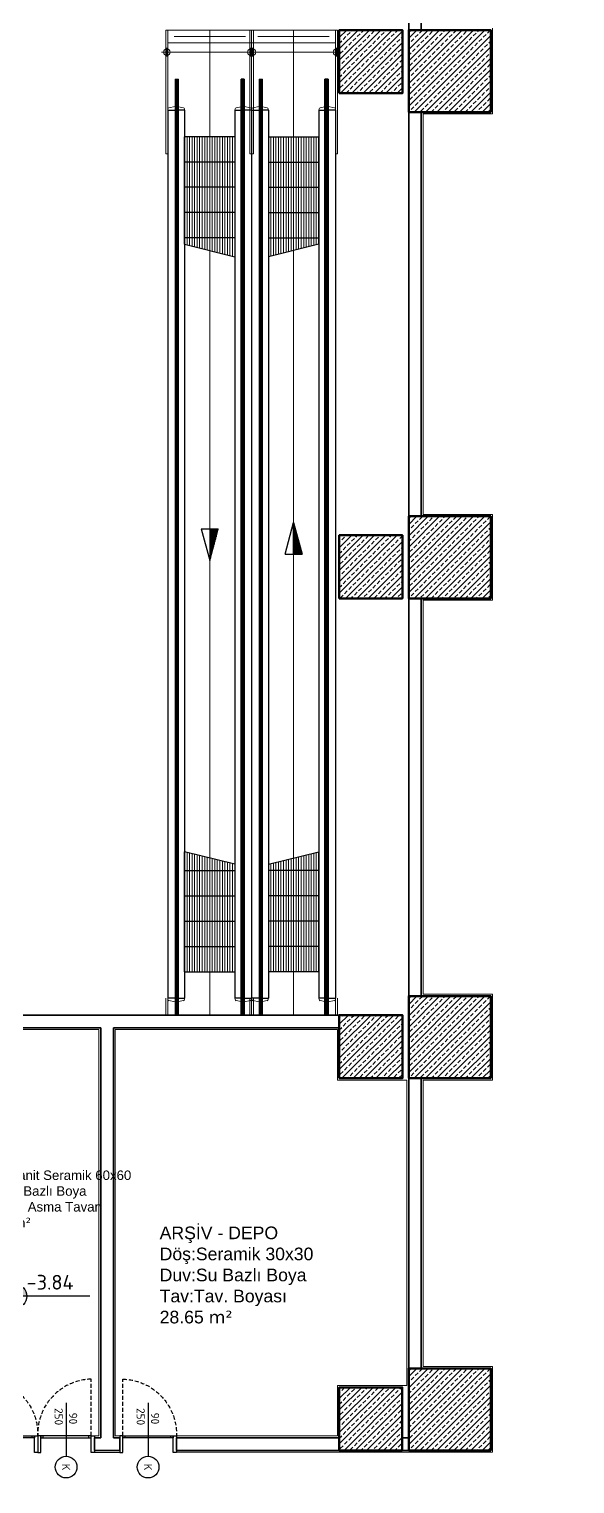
# Model space of a CAD drawing. Header units: millimetres. Extents: x 1443065 to 1517367, y 3763150 to 3779068.
# Drawn here: x 1463436 to 1464302, y 3765794 to 3768098 of the extents above; entities that cross this region are included whole.
import ezdxf
from ezdxf.enums import TextEntityAlignment as Align

# ---------------------------------------------------------------- set-up
doc = ezdxf.new("R2010")
doc.units = ezdxf.units.MM
doc.linetypes.add('HIDDEN', pattern=[9.525, 6.35, -3.175])
for name, color, linetype, lineweight in [('1', 7, 'Continuous', 30), ('2', 3, 'Continuous', 15), ('3', 5, 'Continuous', 15), ('5', 2, 'Continuous', 15), ('DUVAR', 2, 'Continuous', 35), ('MAHAL', 52, 'Continuous', 13), ('SIVA', 3, 'Continuous', 9), ('TASIYICI', 170, 'Continuous', 50)]:
    doc.layers.add(name, color=color, linetype=linetype, lineweight=lineweight)
for name, color, linetype in [('m-DOG_', 4, 'Continuous'), ('m-TAR_duvar', 8, 'Continuous'), ('m-TFR_vitrifiye', 1, 'Continuous'), ('m-YAZ_kot', 7, 'Continuous'), ('m-YAZ_poz', 7, 'Continuous')]:
    doc.layers.add(name, color=color, linetype=linetype)
doc.styles.add('mono', font='isocpeur.ttf')
doc.styles.get("Standard").update_dxf_attribs({"font": 'arial.ttf'})
pattern_1 = [(45, (41376.276, -87954.95), (-8.98025612, 8.98025612), []), (45, (41385.256, -87954.95), (-8.98025612, 8.98025612), [6.35, -3.175])]

# ---------------------------------------------------------------- blocks, each defined once
blk = doc.blocks.new('E1')
at = {"layer": '1', "color": 2}
for p, q in [((746, 0), (246, 134)), ((246, -134), (246, 134)), ((246, 130), (261, 130)), ((246, 120), (298, 120)), ((246, 110), (336, 110)), ((246, 100), (373, 100)), ((246, 90), (410, 90)), ((246, 80), (447, 80)), ((246, 70), (485, 70)), ((246, 60), (522, 60)), ((246, 50), (559, 50)), ((246, 40), (597, 40)), ((246, 30), (634, 30)), ((246, 20), (671, 20)), ((246, 10), (709, 10)), ((246, -134), (746, 0)), ((246, 0), (738, 0))]:
    blk.add_line(p, q, dxfattribs=at)
blk = doc.blocks.new('m-plankot')
h = blk.add_hatch(color=256)
h.paths.add_polyline_path([(0, 0.144), (0, 0), (0.144, 0, 0.414214)])
h.paths.add_polyline_path([(0, -0.144), (0, 0), (-0.144, 0, 0.414214)])
for p, q in [((0, 0.192), (0, -0.192)), ((0.914, 0), (-0.192, 0))]:
    blk.add_line(p, q)
blk.add_circle((0, 0), 0.144)
blk.add_attdef('INCEKOT', (0.187, 0.1), '', height=0.18)
blk.add_attdef('KABAKOT', text='', height=0.18).set_placement((0.187, -0.1), align=Align.TOP_LEFT)
blk = doc.blocks.new('90lık')
at = {"layer": 'm-DOG_', "linetype": 'HIDDEN'}
blk.add_line((-5, 13), (-5, 103), dxfattribs=at)
at = {"layer": 'm-DOG_'}
for p, q in [((-81.2, 10), (-81.2, 13)), ((-8.8, 10), (-8.8, 13))]:
    blk.add_line(p, q, dxfattribs=at)
for points in [[(-90, -13), (-85, -13), (-85, 13), (-90, 13)], [(-5, 13), (-85, 13), (-85, 10), (-5, 10)], [(0, -13), (-5, -13), (-5, 13), (0, 13)]]:
    blk.add_lwpolyline(points, close=True, dxfattribs=at)
at = {"layer": 'm-DOG_', "linetype": 'HIDDEN'}
blk.add_arc((-2.7, 15.7), 87.4, 91.5314, 181.7408, dxfattribs=at)
blk = doc.blocks.new('m-penpoz')
blk.add_line((0, -1.625), (0, 0))
blk.add_circle((0, 0.332), 0.332)
blk.add_attdef('POZNO', text='', height=0.18).set_placement((0, 0.332), align=Align.MIDDLE)
blk.add_attdef('WIDTH', text='', height=0.18, rotation=90).set_placement((0, -1.625), align=Align.BOTTOM_LEFT)
blk.add_attdef('HEIGHT', text='', height=0.18, rotation=90).set_placement((0.069, -1.625), align=Align.TOP_LEFT)

msp = doc.modelspace()

# ---------------------------------------------------------------- hatches: boundary and pattern name
at = {"layer": 'm-TAR_duvar'}
h = msp.add_hatch(dxfattribs=at)
h.set_pattern_fill('ANSI33', color=256, scale=2)
h.set_pattern_definition([(45, (41376.276, -87954.952), (-8.98025612, 8.98025612), []), (45, (41385.256, -87954.952), (-8.98025612, 8.98025612), [6.35, -3.175])])
h.paths.add_polyline_path([(1468550.3, 3768891.3), (1468533.1, 3769060.2), (1468496, 3769225), (1468434.7, 3769382.6), (1468352.7, 3769530.2), (1468251.2, 3769665), (1468131.7, 3769783.5), (1467995.5, 3769884.9), (1467847.4, 3769966), (1467615.4, 3770075.2), (1467161.9, 3770314.5), (1466940.5, 3770444.6), (1465472.8, 3771328.6), (1465005.3, 3771588), (1464791.1, 3771685.5), (1464519.4, 3771809), (1464165, 3771939.6), (1462653.6, 3772143), (1461191.1, 3772002.7), (1458848.1, 3771120.2), (1458902.1, 3764847.1), (1468605.7, 3764847.1)])
h.paths.add_polyline_path([(1458941.8, 3764887.1), (1458888.4, 3771092.6), (1461200.2, 3771963.4), (1462652.9, 3772102.8), (1464155.3, 3771900.6), (1464504.2, 3771772), (1464774.5, 3771649), (1464987.3, 3771552.3), (1465452.8, 3771294), (1466920.1, 3770410.2), (1467142.5, 3770279.6), (1467597.5, 3770039.4), (1467829.3, 3769930.3), (1467973.8, 3769851.2), (1468105.5, 3769753.1), (1468221, 3769638.7), (1468319.1, 3769508.3), (1468398.4, 3769365.5), (1468457.6, 3769213.3), (1468493.5, 3769053.8), (1468510.3, 3768889), (1468565.1, 3764887.1)], flags=16)
h.paths.add_polyline_path([(1465758.1, 3765847.1), (1465638.1, 3765847.1), (1465638.1, 3765967.1), (1465758.1, 3765967.1)], flags=0)
h.paths.add_polyline_path([(1466538.2, 3765847.1), (1466538.2, 3765967.1), (1466658.2, 3765967.1), (1466658.2, 3765847.1)], flags=0)
h.paths.add_polyline_path([(1465038.1, 3765847.1), (1464918.1, 3765847.1), (1464918.1, 3765967.1), (1465038.1, 3765967.1)], flags=0)
h.paths.add_polyline_path([(1465758.2, 3766436.6), (1465658.2, 3766436.6), (1465658.2, 3766536.6), (1465658.3, 3766671), (1465038.2, 3766671), (1465038.2, 3766536.6), (1465038.2, 3766436.6), (1464938.2, 3766436.6), (1464938.2, 3766536.6), (1464983.2, 3766536.6), (1464983.2, 3766716), (1465668.3, 3766716), (1465668.3, 3766726), (1465713.3, 3766726), (1465713.3, 3766716), (1465713.3, 3766536.6), (1465758.2, 3766536.6)], flags=0)
h.paths.add_polyline_path([(1467471.2, 3765317.1), (1467471.2, 3765377.1), (1467531.2, 3765377.1), (1467531.2, 3765317.1)], flags=0)
h.paths.add_polyline_path([(1466538.2, 3766436.6), (1466538.2, 3766556.6), (1466658.2, 3766556.6), (1466658.2, 3766436.6)], flags=0)
h.paths.add_polyline_path([(1467431.1, 3765847.1), (1467431.1, 3765947.1), (1467531.1, 3765947.1), (1467531.1, 3765847.1)], flags=0)
h.paths.add_polyline_path([(1465713.3, 3766816), (1465668.3, 3766816), (1465668.3, 3767203.2), (1464983.2, 3767203.2), (1464983.2, 3767446.6), (1465043.2, 3767446.6), (1465043.2, 3767406.6), (1465023.2, 3767406.6), (1465023.2, 3767243.3), (1465673.3, 3767243.3), (1465673.3, 3767406.6), (1465653.3, 3767406.6), (1465653.3, 3767446.6), (1465713.3, 3767446.6), (1465713.3, 3767203.2)], flags=0)
h.paths.add_polyline_path([(1464158.2, 3765847.1), (1464038.2, 3765847.1), (1464038.2, 3765967.1), (1464158.2, 3765967.1)], flags=0)
h.paths.add_polyline_path([(1464028.1, 3765847.1), (1463928.1, 3765847.1), (1463928.1, 3765947.1), (1464028.1, 3765947.1)], flags=0)
h.paths.add_polyline_path([(1467965.6, 3765317.1), (1467965.6, 3765377.1), (1468025.6, 3765377.1), (1468025.6, 3765317.1)], flags=0)
h.paths.add_polyline_path([(1467431.1, 3766436.6), (1467431.1, 3766536.6), (1467531.1, 3766536.6), (1467531.1, 3766436.6)], flags=0)
h.paths.add_polyline_path([(1467965.6, 3765847.1), (1467965.6, 3765907.1), (1468025.6, 3765907.1), (1468025.6, 3765847.1)], flags=0)
h.paths.add_polyline_path([(1464158.2, 3766436.6), (1464038.2, 3766436.6), (1464038.2, 3766556.6), (1464158.2, 3766556.6)], flags=0)
h.paths.add_polyline_path([(1466538.2, 3767196.6), (1466538.2, 3767316.6), (1466658.2, 3767316.6), (1466658.2, 3767196.6)], flags=0)
h.paths.add_polyline_path([(1464028.2, 3766436.6), (1463928.2, 3766436.6), (1463928.2, 3766536.6), (1464028.2, 3766536.6)], flags=0)
h.paths.add_polyline_path([(1463339.9, 3765847.1), (1463239.9, 3765847.1), (1463239.9, 3765947.1), (1463339.9, 3765947.1)], flags=0)
h.paths.add_polyline_path([(1467431.1, 3767196.6), (1467431.1, 3767296.6), (1467531.1, 3767296.6), (1467531.1, 3767196.6)], flags=0)
h.paths.add_polyline_path([(1464158.2, 3767196.6), (1464038.2, 3767196.6), (1464038.2, 3767316.6), (1464158.2, 3767316.6)], flags=0)
h.paths.add_polyline_path([(1464028.2, 3767196.6), (1463928.2, 3767196.6), (1463928.2, 3767296.6), (1464028.2, 3767296.6)], flags=0)
h.paths.add_polyline_path([(1465713.3, 3767847.6), (1465653.3, 3767847.6), (1465653.3, 3767887.6), (1465673.3, 3767887.6), (1465673.3, 3768050.8), (1465023.2, 3768050.8), (1465023.2, 3767887.6), (1465043.2, 3767887.6), (1465043.2, 3767847.6), (1464983.2, 3767847.6), (1464983.2, 3768091), (1465668.3, 3768091), (1465668.3, 3768477.2), (1465713.3, 3768477.2), (1465713.3, 3768091)], flags=0)
h.paths.add_polyline_path([(1463339.9, 3766436.6), (1463239.9, 3766436.6), (1463239.9, 3766536.6), (1463339.9, 3766536.6)], flags=0)
h.paths.add_polyline_path([(1466538.2, 3767976.6), (1466538.2, 3768096.6), (1466658.2, 3768096.6), (1466658.2, 3767976.6)], flags=0)
h.paths.add_polyline_path([(1467431.1, 3767996.6), (1467431.1, 3768096.6), (1467531.1, 3768096.6), (1467531.1, 3767996.6)], flags=0)
h.paths.add_polyline_path([(1462493.5, 3765847.1), (1462333.5, 3765847.1), (1462333.5, 3765947.1), (1462448.5, 3765947.1), (1462448.5, 3766436.6), (1462333.5, 3766436.6), (1462333.5, 3766536.6), (1462493.5, 3766536.6), (1462493.5, 3766436.6), (1462493.5, 3765947.1)], flags=0)
h.paths.add_polyline_path([(1464158.2, 3767976.6), (1464038.2, 3767976.6), (1464038.2, 3768096.6), (1464158.2, 3768096.6)], flags=0)
h.paths.add_polyline_path([(1464028.2, 3767996.6), (1463928.2, 3767996.6), (1463928.2, 3768096.6), (1464028.2, 3768096.6)], flags=0)
h.paths.add_polyline_path([(1465713.3, 3768567.2), (1465668.3, 3768567.2), (1465668.3, 3768577.2), (1464983.2, 3768577.2), (1464983.2, 3768756.6), (1464928.2, 3768756.6), (1464928.2, 3768856.6), (1465038.2, 3768856.6), (1465038.2, 3768756.6), (1465038.2, 3768622.2), (1465658.3, 3768622.2), (1465658.3, 3768756.6), (1465658.2, 3768756.6), (1465658.2, 3768856.6), (1465758.2, 3768856.6), (1465758.2, 3768756.6), (1465713.3, 3768756.6), (1465713.3, 3768577.2)], flags=0)
h.paths.add_polyline_path([(1465758.2, 3768756.6), (1465658.2, 3768756.6), (1465658.2, 3768856.6), (1465758.2, 3768856.6)], flags=0)
h.paths.add_polyline_path([(1466538.2, 3768736.6), (1466538.2, 3768856.6), (1466658.2, 3768856.6), (1466658.2, 3768736.6)], flags=0)
h.paths.add_polyline_path([(1462493.6, 3767196.6), (1462333.6, 3767196.6), (1462333.6, 3767296.6), (1462493.6, 3767296.6)], flags=0)
h.paths.add_polyline_path([(1467431.1, 3768756.6), (1467431.1, 3768856.6), (1467531.1, 3768856.6), (1467531.1, 3768756.6)], flags=0)
h.paths.add_polyline_path([(1464158.2, 3768736.6), (1464038.2, 3768736.6), (1464038.2, 3768856.6), (1464158.2, 3768856.6)], flags=0)
h.paths.add_polyline_path([(1461693.5, 3765847.1), (1461593.5, 3765847.1), (1461593.5, 3765947.1), (1461693.5, 3765947.1)], flags=0)
h.paths.add_polyline_path([(1464028.2, 3768756.6), (1463928.2, 3768756.6), (1463928.2, 3768856.6), (1464028.2, 3768856.6)], flags=0)
h.paths.add_polyline_path([(1467500.3, 3768902.5), (1467448.9, 3768933.4), (1467479.8, 3768984.9), (1467531.2, 3768954)], flags=0)
h.paths.add_polyline_path([(1465758.2, 3769327.1), (1465638.2, 3769327.1), (1465638.2, 3769447.1), (1465758.2, 3769447.1)], flags=0)
h.paths.add_polyline_path([(1461693.5, 3766436.6), (1461593.5, 3766436.6), (1461593.5, 3766536.6), (1461693.5, 3766536.6)], flags=0)
h.paths.add_polyline_path([(1465038.2, 3769327.1), (1464918.2, 3769327.1), (1464918.2, 3769447.1), (1465038.2, 3769447.1)], flags=0)
h.paths.add_polyline_path([(1462493.5, 3767996.6), (1462333.5, 3767996.6), (1462333.5, 3768096.6), (1462493.5, 3768096.6)], flags=0)
h.paths.add_polyline_path([(1463339.9, 3768756.6), (1463239.9, 3768756.6), (1463239.9, 3768856.6), (1463339.9, 3768856.6)], flags=0)
h.paths.add_polyline_path([(1464158.2, 3769327.1), (1464038.2, 3769327.1), (1464038.2, 3769447.1), (1464158.2, 3769447.1)], flags=0)
h.paths.add_polyline_path([(1461693.5, 3767196.6), (1461593.5, 3767196.6), (1461593.5, 3767296.6), (1461693.5, 3767296.6)], flags=0)
h.paths.add_polyline_path([(1464028.2, 3769347.1), (1463928.2, 3769347.1), (1463928.2, 3769447.1), (1464028.2, 3769447.1)], flags=0)
h.paths.add_polyline_path([(1462493.5, 3768676.6), (1462393.5, 3768676.6), (1462393.5, 3768856.6), (1462493.5, 3768856.6)], flags=0)
h.paths.add_polyline_path([(1463339.9, 3769347.1), (1463239.9, 3769347.1), (1463239.9, 3769447.1), (1463339.9, 3769447.1)], flags=0)
h.paths.add_polyline_path([(1460793.5, 3765847.1), (1460693.5, 3765847.1), (1460693.5, 3765947.1), (1460793.5, 3765947.1)], flags=0)
h.paths.add_polyline_path([(1461693.5, 3767996.6), (1461593.5, 3767996.6), (1461593.5, 3768096.6), (1461693.5, 3768096.6)], flags=0)
h.paths.add_polyline_path([(1460793.5, 3766436.6), (1460693.5, 3766436.6), (1460693.5, 3766536.6), (1460793.5, 3766536.6)], flags=0)
h.paths.add_polyline_path([(1465038.2, 3770304.3), (1464938.2, 3770304.3), (1464938.2, 3770444.3), (1464968.2, 3770486.3), (1465078.2, 3770421.3)], flags=0)
h.paths.add_polyline_path([(1460793.5, 3767196.6), (1460693.5, 3767196.6), (1460693.5, 3767296.6), (1460793.5, 3767296.6)], flags=0)
h.paths.add_polyline_path([(1462493.5, 3769347.1), (1462393.5, 3769347.1), (1462393.5, 3769447.1), (1462493.5, 3769447.1)], flags=0)
h.paths.add_polyline_path([(1461693.5, 3768756.6), (1461593.5, 3768756.6), (1461593.5, 3768856.6), (1461693.5, 3768856.6)], flags=0)
h.paths.add_polyline_path([(1464138.2, 3770315.6), (1464038.2, 3770315.6), (1464038.2, 3770415.6), (1464138.2, 3770415.6)], flags=0)
h.paths.add_polyline_path([(1464028.2, 3770315.6), (1463928.2, 3770315.6), (1463928.2, 3770415.6), (1464028.2, 3770415.6)], flags=0)
h.paths.add_polyline_path([(1460053.5, 3765847.1), (1459893.5, 3765847.1), (1459893.5, 3765947.1), (1459893.5, 3766436.6), (1459893.5, 3766536.6), (1459893.6, 3767196.6), (1459893.6, 3767296.6), (1459893.5, 3767996.6), (1459893.5, 3768096.6), (1460053.5, 3768096.6), (1460053.5, 3767996.6), (1459923.5, 3767996.6), (1459923.6, 3767296.6), (1460053.6, 3767296.6), (1460053.6, 3767196.6), (1459923.6, 3767196.6), (1459923.6, 3766536.6), (1460053.5, 3766536.6), (1460053.5, 3766436.6), (1459938.5, 3766436.6), (1459938.5, 3765947.1), (1460053.5, 3765947.1)], flags=0)
h.paths.add_polyline_path([(1460793.5, 3767996.6), (1460693.5, 3767996.6), (1460693.5, 3768096.6), (1460793.5, 3768096.6)], flags=0)
h.paths.add_polyline_path([(1463339.9, 3770315.6), (1463239.9, 3770315.6), (1463239.9, 3770415.6), (1463339.9, 3770415.6)], flags=0)
h.paths.add_polyline_path([(1461693.5, 3769347.1), (1461593.5, 3769347.1), (1461593.5, 3769447.1), (1461693.5, 3769447.1)], flags=0)
h.paths.add_polyline_path([(1464138.2, 3770936.7), (1464038.2, 3770936.7), (1464038.2, 3771036.7), (1464138.2, 3771036.7)], flags=0)
h.paths.add_polyline_path([(1464028.2, 3770936.7), (1463928.2, 3770936.7), (1463928.2, 3771036.7), (1464028.2, 3771036.7)], flags=0)
h.paths.add_polyline_path([(1460793.5, 3768756.6), (1460693.5, 3768756.6), (1460693.5, 3768811.6), (1459993.5, 3768811.6), (1459993.5, 3768676.6), (1459893.5, 3768676.6), (1459893.5, 3768856.6), (1459993.5, 3768856.6), (1460693.5, 3768856.6), (1460793.5, 3768856.6)], flags=0)
h.paths.add_polyline_path([(1462493.5, 3770315.6), (1462393.5, 3770315.6), (1462393.5, 3770415.6), (1462493.5, 3770415.6)], flags=0)
h.paths.add_polyline_path([(1463339.9, 3770936.7), (1463239.9, 3770936.7), (1463239.9, 3771036.7), (1463339.9, 3771036.7)], flags=0)
h.paths.add_polyline_path([(1460793.5, 3769347.1), (1460693.5, 3769347.1), (1460693.5, 3769447.1), (1460793.5, 3769447.1)], flags=0)
h.paths.add_polyline_path([(1461693.5, 3770315.6), (1461593.5, 3770315.6), (1461593.5, 3770415.6), (1461693.5, 3770415.6)], flags=0)
h.paths.add_polyline_path([(1462493.5, 3770936.7), (1462393.5, 3770936.7), (1462393.5, 3771036.7), (1462493.5, 3771036.7)], flags=0)
h.paths.add_polyline_path([(1461693.5, 3770936.7), (1461593.5, 3770936.7), (1461593.5, 3770994.8), (1460806.6, 3770749.4), (1460358.5, 3770578.5), (1460343.5, 3770615.6), (1460793.5, 3770787.2), (1461593.5, 3771036.7), (1461593.5, 3771036.7), (1461693.5, 3771036.7)], flags=0)
h.paths.add_polyline_path([(1459993.5, 3769347.1), (1459893.5, 3769347.1), (1459893.5, 3769447.1), (1459993.5, 3769447.1)], flags=0)
h.paths.add_polyline_path([(1460793.5, 3770315.6), (1460693.5, 3770315.6), (1460693.5, 3770415.6), (1460793.5, 3770415.6)], flags=0)
h.paths.add_polyline_path([(1462415.8, 3771597.8), (1461615.9, 3771521.2), (1461308.5, 3771491.7), (1461247.2, 3771468.2), (1460800.7, 3771300), (1460725.7, 3771271.8), (1460425.4, 3771158.6), (1460350.6, 3771130.5), (1460336.5, 3771167.9), (1460411.4, 3771196.1), (1460711.7, 3771309.2), (1460786.5, 3771337.4), (1461232.8, 3771505.5), (1461299.2, 3771531), (1461612.1, 3771561), (1462412.1, 3771637.6), (1462491.6, 3771645.3), (1462495.4, 3771605.5)], flags=0)
h.paths.add_polyline_path([(1459993.5, 3770315.6), (1459893.5, 3770315.6), (1459893.5, 3770415.6), (1459993.5, 3770415.6)], flags=0)
h.paths.add_polyline_path([(1459414.3, 3770330.6), (1459374.3, 3770330.6), (1459374.3, 3770415.6), (1459414.3, 3770415.6)], flags=0)
h.paths.add_polyline_path([(1459975.5, 3770989.2), (1459900.6, 3770961), (1459886.5, 3770998.4), (1459961.4, 3771026.6)], flags=0)
h.paths.add_polyline_path([(1459413.8, 3770633.3), (1459373.8, 3770633.3), (1459373.8, 3770676.3), (1459378, 3770719), (1459393.1, 3770759.3), (1459416.1, 3770795.7), (1459446, 3770826.7), (1459481.5, 3770851), (1459521.2, 3770867.7), (1459563.8, 3770875.8), (1459576.8, 3770837.3), (1459541.3, 3770830.1), (1459508, 3770815.9), (1459478.1, 3770795.4), (1459452.8, 3770769.4), (1459433, 3770739), (1459419.6, 3770705.3), (1459414.8, 3770670.8)], flags=0)
h = msp.add_hatch(dxfattribs=at)
h.set_pattern_fill('ANSI33', color=256, scale=2)
h.set_pattern_definition(pattern_1)
h.paths.add_polyline_path([(1464028.2, 3768096.6), (1463928.2, 3768096.6), (1463928.2, 3767996.6), (1464028.2, 3767996.6)])
h = msp.add_hatch(dxfattribs=at)
h.set_pattern_fill('ANSI33', color=256, scale=2)
h.set_pattern_definition([(45, (41376.276, -89305.348), (-8.98025612, 8.98025612), []), (45, (41385.256, -89305.348), (-8.98025612, 8.98025612), [6.35, -3.175])])
h.paths.add_polyline_path([(1464038.2, 3767966.8), (1464168.2, 3767966.8), (1464168.2, 3768096.7), (1464038.2, 3768096.7)])
h = msp.add_hatch(dxfattribs=at)
h.set_pattern_fill('ANSI33', color=256, scale=2)
h.set_pattern_definition([(45, (41376.276, -90075.457), (-8.98025612, 8.98025612), []), (45, (41385.256, -90075.457), (-8.98025612, 8.98025612), [6.35, -3.175])])
h.paths.add_polyline_path([(1464038.2, 3767196.6), (1464168.2, 3767196.6), (1464168.2, 3767326.6), (1464038.2, 3767326.6)])
h = msp.add_hatch(dxfattribs=at)
h.set_pattern_fill('ANSI33', color=256, scale=2)
h.set_pattern_definition(pattern_1)
h.paths.add_polyline_path([(1464028.2, 3767296.6), (1463928.2, 3767296.6), (1463928.2, 3767196.6), (1464028.2, 3767196.6)])
h = msp.add_hatch(dxfattribs=at)
h.set_pattern_fill('ANSI33', color=256, scale=2)
h.set_pattern_definition([(45, (41376.276, -90835.348), (-8.98025612, 8.98025612), []), (45, (41385.256, -90835.348), (-8.98025612, 8.98025612), [6.35, -3.175])])
h.paths.add_polyline_path([(1464038.2, 3766436.8), (1464168.2, 3766436.8), (1464168.2, 3766566.7), (1464038.2, 3766566.7)])
h = msp.add_hatch(dxfattribs=at)
h.set_pattern_fill('ANSI33', color=256, scale=2)
h.set_pattern_definition(pattern_1)
h.paths.add_polyline_path([(1464028.2, 3766536.6), (1463928.2, 3766536.6), (1463928.2, 3766436.6), (1464028.2, 3766436.6)])
h = msp.add_hatch(dxfattribs=at)
h.set_pattern_fill('ANSI33', color=256, scale=2)
h.set_pattern_definition([(45, (41376.276, -91424.842), (-8.98025612, 8.98025612), []), (45, (41385.256, -91424.842), (-8.98025612, 8.98025612), [6.35, -3.175])])
h.paths.add_polyline_path([(1464038.2, 3765847.3), (1464168.2, 3765847.3), (1464168.2, 3765977.2), (1464038.2, 3765977.2)])
h = msp.add_hatch(dxfattribs=at)
h.set_pattern_fill('ANSI33', color=256, scale=2)
h.set_pattern_definition(pattern_1)
h.paths.add_polyline_path([(1464028.1, 3765947.1), (1463928.1, 3765947.1), (1463928.1, 3765847.1), (1464028.1, 3765847.1)])

# ---------------------------------------------------------------- linework, layer by layer
at = {"layer": '1'}
for p, q in [((1463668.1, 3768018.6), (1463668.1, 3766536.6)), ((1463668.1, 3768018.6), (1463673.2, 3768018.6)), ((1463673.2, 3766536.6), (1463673.2, 3768018.6)), ((1463772.3, 3766536.6), (1463772.3, 3768018.6)), ((1463777.4, 3768018.6), (1463772.3, 3768018.6)), ((1463777.4, 3768018.6), (1463777.4, 3766536.6)), ((1463801.1, 3768018.6), (1463801.1, 3766536.6)), ((1463801.1, 3768018.6), (1463806.2, 3768018.6)), ((1463806.2, 3766536.6), (1463806.2, 3768018.6)), ((1463905.3, 3766536.6), (1463905.3, 3768018.6)), ((1463910.4, 3768018.6), (1463905.3, 3768018.6)), ((1463910.4, 3768018.6), (1463910.4, 3766536.6)), ((1463656.2, 3767969.6), (1463656.2, 3766563.4)), ((1463656.2, 3767969.6), (1463668.1, 3767969.6)), ((1463682.7, 3767969.6), (1463673.2, 3767969.6)), ((1463682.7, 3767969.6), (1463682.7, 3766563.4)), ((1463762.7, 3767969.6), (1463762.7, 3766563.4)), ((1463762.7, 3767969.6), (1463772.3, 3767969.6)), ((1463789.2, 3767969.6), (1463777.4, 3767969.6)), ((1463789.2, 3767969.6), (1463789.2, 3766563.4)), ((1463789.2, 3767969.6), (1463789.2, 3766563.4)), ((1463789.2, 3767969.6), (1463801.1, 3767969.6)), ((1463815.7, 3767969.6), (1463806.2, 3767969.6)), ((1463815.7, 3767969.6), (1463815.7, 3766563.4)), ((1463895.7, 3767969.6), (1463895.7, 3766563.4)), ((1463895.7, 3767969.6), (1463905.3, 3767969.6)), ((1463922.2, 3767969.6), (1463910.4, 3767969.6)), ((1463922.2, 3767969.6), (1463922.2, 3766563.4)), ((1463682.7, 3767757.6), (1463682.7, 3767927.6)), ((1463762.7, 3767927.6), (1463682.7, 3767927.6)), ((1463762.7, 3767927.6), (1463762.7, 3767737.6)), ((1463815.7, 3767927.6), (1463815.7, 3767737.6)), ((1463815.7, 3767927.6), (1463895.7, 3767927.6)), ((1463895.7, 3767757.6), (1463895.7, 3767927.6)), ((1463762.7, 3767887.6), (1463682.7, 3767887.6)), ((1463815.7, 3767887.6), (1463895.7, 3767887.6)), ((1463762.7, 3767847.6), (1463682.7, 3767847.6)), ((1463815.7, 3767847.6), (1463895.7, 3767847.6)), ((1463762.7, 3767807.6), (1463682.7, 3767807.6)), ((1463815.7, 3767807.6), (1463895.7, 3767807.6)), ((1463762.7, 3767767.6), (1463682.7, 3767767.6)), ((1463815.7, 3767767.6), (1463895.7, 3767767.6)), ((1463682.7, 3767757.6), (1463762.7, 3767737.6)), ((1463895.7, 3767757.6), (1463815.7, 3767737.6)), ((1463682.7, 3766605.4), (1463682.7, 3766795.4)), ((1463762.7, 3766775.4), (1463682.7, 3766795.4)), ((1463762.7, 3766775.4), (1463762.7, 3766605.4)), ((1463815.7, 3766775.4), (1463895.7, 3766795.4)), ((1463815.7, 3766775.4), (1463815.7, 3766605.4)), ((1463895.7, 3766605.4), (1463895.7, 3766795.4)), ((1463682.7, 3766765.4), (1463762.7, 3766765.4)), ((1463895.7, 3766765.4), (1463815.7, 3766765.4)), ((1463682.7, 3766725.4), (1463762.7, 3766725.4)), ((1463895.7, 3766725.4), (1463815.7, 3766725.4)), ((1463682.7, 3766685.4), (1463762.7, 3766685.4)), ((1463895.7, 3766685.4), (1463815.7, 3766685.4)), ((1463682.7, 3766645.4), (1463762.7, 3766645.4)), ((1463895.7, 3766645.4), (1463815.7, 3766645.4)), ((1463682.7, 3766605.4), (1463762.7, 3766605.4)), ((1463895.7, 3766605.4), (1463815.7, 3766605.4)), ((1463668.1, 3766563.4), (1463656.2, 3766563.4)), ((1463673.2, 3766563.4), (1463682.7, 3766563.4)), ((1463772.3, 3766563.4), (1463762.7, 3766563.4)), ((1463777.4, 3766563.4), (1463789.2, 3766563.4)), ((1463801.1, 3766563.4), (1463789.2, 3766563.4)), ((1463806.2, 3766563.4), (1463815.7, 3766563.4)), ((1463905.3, 3766563.4), (1463895.7, 3766563.4)), ((1463910.4, 3766563.4), (1463922.2, 3766563.4))]:
    msp.add_line(p, q, dxfattribs=at)
at = {"layer": '2'}
for p, q in [((1463656.2, 3766536.6), (1463656.2, 3768096.6)), ((1463789.2, 3768096.6), (1463656.2, 3768096.6)), ((1463789.2, 3768096.6), (1463789.2, 3766536.6)), ((1463789.2, 3768096.6), (1463789.2, 3766536.6)), ((1463789.2, 3768096.6), (1463922.2, 3768096.6)), ((1463922.2, 3766536.6), (1463922.2, 3768096.6)), ((1463654.7, 3768068.6), (1463654.7, 3768054.6)), ((1463789.2, 3768076.6), (1463656.2, 3768076.6)), ((1463787.7, 3768068.6), (1463787.7, 3768054.6)), ((1463789.2, 3768076.6), (1463922.2, 3768076.6)), ((1463790.7, 3768068.6), (1463790.7, 3768054.6)), ((1463923.7, 3768068.6), (1463923.7, 3768054.6)), ((1463799.2, 3768061.6), (1463646.2, 3768061.6)), ((1463661.7, 3768061.6), (1463647.7, 3768061.6)), ((1463779.2, 3768061.6), (1463932.2, 3768061.6)), ((1463780.7, 3768061.6), (1463794.7, 3768061.6)), ((1463797.7, 3768061.6), (1463783.7, 3768061.6)), ((1463916.7, 3768061.6), (1463930.7, 3768061.6)), ((1463686.7, 3767927.6), (1463686.7, 3767756.6)), ((1463690.7, 3767927.6), (1463690.7, 3767755.6)), ((1463694.7, 3767927.6), (1463694.7, 3767754.6)), ((1463698.7, 3767927.6), (1463698.7, 3767753.6)), ((1463702.7, 3767927.6), (1463702.7, 3767752.6)), ((1463706.7, 3767927.6), (1463706.7, 3767751.6)), ((1463710.7, 3767927.6), (1463710.7, 3767750.6)), ((1463714.7, 3767927.6), (1463714.7, 3767749.6)), ((1463718.7, 3767927.6), (1463718.7, 3767748.6)), ((1463722.7, 3767927.6), (1463722.7, 3767747.6)), ((1463726.7, 3767927.6), (1463726.7, 3767746.6)), ((1463730.7, 3767927.6), (1463730.7, 3767745.6)), ((1463734.7, 3767927.6), (1463734.7, 3767744.6)), ((1463738.7, 3767927.6), (1463738.7, 3767743.6)), ((1463742.7, 3767927.6), (1463742.7, 3767742.6)), ((1463746.7, 3767927.6), (1463746.7, 3767741.6)), ((1463750.7, 3767927.6), (1463750.7, 3767740.6)), ((1463754.7, 3767927.6), (1463754.7, 3767739.6)), ((1463758.7, 3767927.6), (1463758.7, 3767738.6)), ((1463819.7, 3767927.6), (1463819.7, 3767738.6)), ((1463823.7, 3767927.6), (1463823.7, 3767739.6)), ((1463827.7, 3767927.6), (1463827.7, 3767740.6)), ((1463831.7, 3767927.6), (1463831.7, 3767741.6)), ((1463835.7, 3767927.6), (1463835.7, 3767742.6)), ((1463839.7, 3767927.6), (1463839.7, 3767743.6)), ((1463843.7, 3767927.6), (1463843.7, 3767744.6)), ((1463847.7, 3767927.6), (1463847.7, 3767745.6)), ((1463851.7, 3767927.6), (1463851.7, 3767746.6)), ((1463855.7, 3767927.6), (1463855.7, 3767747.6)), ((1463859.7, 3767927.6), (1463859.7, 3767748.6)), ((1463863.7, 3767927.6), (1463863.7, 3767749.6)), ((1463867.7, 3767927.6), (1463867.7, 3767750.6)), ((1463871.7, 3767927.6), (1463871.7, 3767751.6)), ((1463875.7, 3767927.6), (1463875.7, 3767752.6)), ((1463879.7, 3767927.6), (1463879.7, 3767753.6)), ((1463883.7, 3767927.6), (1463883.7, 3767754.6)), ((1463887.7, 3767927.6), (1463887.7, 3767755.6)), ((1463891.7, 3767927.6), (1463891.7, 3767756.6)), ((1463686.7, 3766605.4), (1463686.7, 3766794.4)), ((1463690.7, 3766605.4), (1463690.7, 3766793.4)), ((1463694.7, 3766605.4), (1463694.7, 3766792.4)), ((1463698.7, 3766605.4), (1463698.7, 3766791.4)), ((1463702.7, 3766605.4), (1463702.7, 3766790.4)), ((1463706.7, 3766605.4), (1463706.7, 3766789.4)), ((1463710.7, 3766605.4), (1463710.7, 3766788.4)), ((1463714.7, 3766605.4), (1463714.7, 3766787.4)), ((1463718.7, 3766605.4), (1463718.7, 3766786.4)), ((1463722.7, 3766605.4), (1463722.7, 3766785.4)), ((1463726.7, 3766605.4), (1463726.7, 3766784.4)), ((1463730.7, 3766605.4), (1463730.7, 3766783.4)), ((1463734.7, 3766605.4), (1463734.7, 3766782.4)), ((1463738.7, 3766605.4), (1463738.7, 3766781.4)), ((1463742.7, 3766605.4), (1463742.7, 3766780.4)), ((1463746.7, 3766605.4), (1463746.7, 3766779.4)), ((1463750.7, 3766605.4), (1463750.7, 3766778.4)), ((1463754.7, 3766605.4), (1463754.7, 3766777.4)), ((1463758.7, 3766605.4), (1463758.7, 3766776.4)), ((1463819.7, 3766605.4), (1463819.7, 3766776.4)), ((1463823.7, 3766605.4), (1463823.7, 3766777.4)), ((1463827.7, 3766605.4), (1463827.7, 3766778.4)), ((1463831.7, 3766605.4), (1463831.7, 3766779.4)), ((1463835.7, 3766605.4), (1463835.7, 3766780.4)), ((1463839.7, 3766605.4), (1463839.7, 3766781.4)), ((1463843.7, 3766605.4), (1463843.7, 3766782.4)), ((1463847.7, 3766605.4), (1463847.7, 3766783.4)), ((1463851.7, 3766605.4), (1463851.7, 3766784.4)), ((1463855.7, 3766605.4), (1463855.7, 3766785.4)), ((1463859.7, 3766605.4), (1463859.7, 3766786.4)), ((1463863.7, 3766605.4), (1463863.7, 3766787.4)), ((1463867.7, 3766605.4), (1463867.7, 3766788.4)), ((1463871.7, 3766605.4), (1463871.7, 3766789.4)), ((1463875.7, 3766605.4), (1463875.7, 3766790.4)), ((1463879.7, 3766605.4), (1463879.7, 3766791.4)), ((1463883.7, 3766605.4), (1463883.7, 3766792.4)), ((1463887.7, 3766605.4), (1463887.7, 3766793.4)), ((1463891.7, 3766605.4), (1463891.7, 3766794.4))]:
    msp.add_line(p, q, dxfattribs=at)
for centre in [(1463654.7, 3768061.6), (1463787.7, 3768061.6), (1463790.7, 3768061.6), (1463923.7, 3768061.6)]:
    msp.add_circle(centre, 5, dxfattribs=at)
at = {"layer": '3'}
for p, q in [((1463668.6, 3768018.6), (1463668.6, 3766536.6)), ((1463669.1, 3768018.6), (1463669.1, 3766536.6)), ((1463669.6, 3768018.6), (1463669.6, 3766536.6)), ((1463670.1, 3768018.6), (1463670.1, 3766536.6)), ((1463670.6, 3768018.6), (1463670.6, 3766536.6)), ((1463671.1, 3768018.6), (1463671.1, 3766536.6)), ((1463671.6, 3768018.6), (1463671.6, 3766536.6)), ((1463672.2, 3768018.6), (1463672.2, 3766536.6)), ((1463672.7, 3768018.6), (1463672.7, 3766536.6)), ((1463772.8, 3768018.6), (1463772.8, 3766536.6)), ((1463773.3, 3768018.6), (1463773.3, 3766536.6)), ((1463773.8, 3768018.6), (1463773.8, 3766536.6)), ((1463774.3, 3768018.6), (1463774.3, 3766536.6)), ((1463774.8, 3768018.6), (1463774.8, 3766536.6)), ((1463775.3, 3768018.6), (1463775.3, 3766536.6)), ((1463775.8, 3768018.6), (1463775.8, 3766536.6)), ((1463776.4, 3768018.6), (1463776.4, 3766536.6)), ((1463776.9, 3768018.6), (1463776.9, 3766536.6)), ((1463801.6, 3768018.6), (1463801.6, 3766536.6)), ((1463802.1, 3768018.6), (1463802.1, 3766536.6)), ((1463802.6, 3768018.6), (1463802.6, 3766536.6)), ((1463803.1, 3768018.6), (1463803.1, 3766536.6)), ((1463803.6, 3768018.6), (1463803.6, 3766536.6)), ((1463804.1, 3768018.6), (1463804.1, 3766536.6)), ((1463804.6, 3768018.6), (1463804.6, 3766536.6)), ((1463805.2, 3768018.6), (1463805.2, 3766536.6)), ((1463805.7, 3768018.6), (1463805.7, 3766536.6)), ((1463905.8, 3768018.6), (1463905.8, 3766536.6)), ((1463906.3, 3768018.6), (1463906.3, 3766536.6)), ((1463906.8, 3768018.6), (1463906.8, 3766536.6)), ((1463907.3, 3768018.6), (1463907.3, 3766536.6)), ((1463907.8, 3768018.6), (1463907.8, 3766536.6)), ((1463908.3, 3768018.6), (1463908.3, 3766536.6)), ((1463908.8, 3768018.6), (1463908.8, 3766536.6)), ((1463909.4, 3768018.6), (1463909.4, 3766536.6)), ((1463909.9, 3768018.6), (1463909.9, 3766536.6))]:
    msp.add_line(p, q, dxfattribs=at)
at = {"layer": '5'}
for p, q in [((1463653.2, 3768096.6), (1463653.2, 3767900.4)), ((1463653.2, 3768096.6), (1463656.2, 3768096.6)), ((1463779.2, 3768086.6), (1463666.2, 3768086.6)), ((1463722.7, 3768096.6), (1463722.7, 3766536.6)), ((1463722.7, 3768096.6), (1463722.7, 3766536.6)), ((1463786.2, 3768096.6), (1463786.2, 3767900.4)), ((1463786.2, 3768096.6), (1463789.2, 3768096.6)), ((1463792.2, 3768096.6), (1463789.2, 3768096.6)), ((1463792.2, 3768096.6), (1463792.2, 3767900.4)), ((1463799.2, 3768086.6), (1463912.2, 3768086.6)), ((1463855.7, 3768096.6), (1463855.7, 3766536.6)), ((1463855.7, 3768096.6), (1463855.7, 3766536.6)), ((1463925.2, 3768096.6), (1463922.2, 3768096.6)), ((1463925.2, 3768096.6), (1463925.2, 3767900.4)), ((1463656.5, 3767971.8), (1463656.2, 3767969.6)), ((1463658.1, 3767973.5), (1463668.1, 3767975.6)), ((1463680.9, 3767973.5), (1463673.2, 3767975.1)), ((1463682.5, 3767971.8), (1463682.7, 3767969.6)), ((1463763, 3767971.8), (1463762.7, 3767969.6)), ((1463764.6, 3767973.5), (1463772.3, 3767975.1)), ((1463787.4, 3767973.5), (1463777.4, 3767975.6)), ((1463789, 3767971.8), (1463789.2, 3767969.6)), ((1463789.5, 3767971.8), (1463789.2, 3767969.6)), ((1463791.1, 3767973.5), (1463801.1, 3767975.6)), ((1463813.9, 3767973.5), (1463806.2, 3767975.1)), ((1463815.5, 3767971.8), (1463815.7, 3767969.6)), ((1463896, 3767971.8), (1463895.7, 3767969.6)), ((1463897.6, 3767973.5), (1463905.3, 3767975.1)), ((1463920.4, 3767973.5), (1463910.4, 3767975.6)), ((1463922, 3767971.8), (1463922.2, 3767969.6)), ((1463656.2, 3767900.4), (1463653.2, 3767900.4)), ((1463789.2, 3767900.4), (1463786.2, 3767900.4)), ((1463789.2, 3767900.4), (1463792.2, 3767900.4)), ((1463922.2, 3767900.4), (1463925.2, 3767900.4)), ((1463653.2, 3766563.4), (1463653.2, 3766536.6)), ((1463656.5, 3766561.2), (1463656.2, 3766563.4)), ((1463658.1, 3766559.5), (1463668.1, 3766557.4)), ((1463680.9, 3766559.5), (1463673.2, 3766557.9)), ((1463682.5, 3766561.2), (1463682.7, 3766563.4)), ((1463763, 3766561.2), (1463762.7, 3766563.4)), ((1463764.6, 3766559.5), (1463772.3, 3766557.9)), ((1463787.4, 3766559.5), (1463777.4, 3766557.4)), ((1463786.2, 3766563.4), (1463786.2, 3766536.6)), ((1463789, 3766561.2), (1463789.2, 3766563.4)), ((1463789.5, 3766561.2), (1463789.2, 3766563.4)), ((1463791.1, 3766559.5), (1463801.1, 3766557.4)), ((1463792.2, 3766563.4), (1463792.2, 3766536.6)), ((1463813.9, 3766559.5), (1463806.2, 3766557.9)), ((1463815.5, 3766561.2), (1463815.7, 3766563.4)), ((1463896, 3766561.2), (1463895.7, 3766563.4)), ((1463897.6, 3766559.5), (1463905.3, 3766557.9)), ((1463920.4, 3766559.5), (1463910.4, 3766557.4)), ((1463922, 3766561.2), (1463922.2, 3766563.4)), ((1463925.2, 3766563.4), (1463925.2, 3766536.6))]:
    msp.add_line(p, q, dxfattribs=at)
for centre, start, end in [((1463658.5, 3767971.6), 101.7239, 173.404), ((1463680.5, 3767971.6), 6.596, 78.276), ((1463765, 3767971.6), 101.724, 173.404), ((1463787, 3767971.6), 6.596, 78.2761), ((1463791.5, 3767971.6), 101.7239, 173.404), ((1463813.5, 3767971.6), 6.596, 78.276), ((1463898, 3767971.6), 101.724, 173.404), ((1463920, 3767971.6), 6.596, 78.2761), ((1463658.5, 3766561.4), 186.596, 258.2761), ((1463680.5, 3766561.4), 281.724, 353.404), ((1463765, 3766561.4), 186.596, 258.276), ((1463787, 3766561.4), 281.7239, 353.404), ((1463791.5, 3766561.4), 186.596, 258.2761), ((1463813.5, 3766561.4), 281.724, 353.404), ((1463898, 3766561.4), 186.596, 258.276), ((1463920, 3766561.4), 281.7239, 353.404)]:
    msp.add_arc(centre, 2, start, end, dxfattribs=at)
at = {"layer": 'DUVAR'}
for p, q in [((1464038.2, 3768726.8), (1464038.2, 3768096.6)), ((1464058.2, 3768726.8), (1464058.2, 3768096.6)), ((1464038.2, 3767966.8), (1464038.2, 3767326.6)), ((1464058.2, 3767966.8), (1464058.2, 3767326.6)), ((1464038.2, 3767196.6), (1464038.2, 3766566.7)), ((1464058.2, 3767196.6), (1464058.2, 3766566.7)), ((1463928.2, 3766536.6), (1463339.9, 3766536.6)), ((1463549.9, 3766516.6), (1463339.9, 3766516.6)), ((1463549.9, 3765867.1), (1463549.9, 3766516.6)), ((1463569.9, 3765867.1), (1463569.9, 3766516.6)), ((1463928.2, 3766516.6), (1463569.9, 3766516.6)), ((1464038.2, 3766436.6), (1464038.2, 3765977.2)), ((1464058.2, 3766436.8), (1464058.2, 3765977.2)), ((1463549.9, 3765867.1), (1463539.9, 3765867.1)), ((1463539.9, 3765847.1), (1463539.9, 3765867.1)), ((1463579.9, 3765867.1), (1463569.9, 3765867.1)), ((1463579.9, 3765847.1), (1463579.9, 3765867.1)), ((1463928.1, 3765867.1), (1463669.9, 3765867.1)), ((1463669.9, 3765847.1), (1463669.9, 3765867.1)), ((1464038.1, 3765867.1), (1464028.1, 3765867.1)), ((1463579.9, 3765847.1), (1463539.9, 3765847.1)), ((1463579.9, 3765847.1), (1463539.9, 3765847.1)), ((1463928.1, 3765847.1), (1463669.9, 3765847.1)), ((1463928.1, 3765847.1), (1463669.9, 3765847.1)), ((1464038.1, 3765847.1), (1464028.1, 3765847.1))]:
    msp.add_line(p, q, dxfattribs=at)
at = {"layer": 'SIVA'}
for p, q in [((1464171.2, 3768099.7), (1464171.2, 3767963.8)), ((1464171.2, 3767963.8), (1464061.2, 3767963.8)), ((1464061.2, 3767963.8), (1464061.2, 3767329.6)), ((1464061.2, 3767329.6), (1464171.2, 3767329.6)), ((1464171.2, 3767329.6), (1464171.2, 3767193.6)), ((1464171.2, 3767193.6), (1464061.2, 3767193.6)), ((1464061.2, 3767193.6), (1464061.2, 3766569.7)), ((1464061.2, 3766569.7), (1464171.2, 3766569.7)), ((1464171.2, 3766569.7), (1464171.2, 3766433.8)), ((1464171.2, 3766433.8), (1464061.2, 3766433.8)), ((1464061.2, 3766433.8), (1464061.2, 3765980.2)), ((1464061.2, 3765980.2), (1464171.2, 3765980.2)), ((1464171.2, 3765980.2), (1464171.2, 3765844.3)), ((1463579.9, 3765844.1), (1463539.9, 3765844.1)), ((1464171.2, 3765844.3), (1463669.9, 3765844.2))]:
    msp.add_line(p, q, dxfattribs=at)
for points in [[(1463539.9, 3765870.1), (1463546.9, 3765870.1), (1463546.9, 3766513.6), (1463342.9, 3766513.6), (1463342.9, 3766047.1)], [(1463579.9, 3765870.1), (1463572.9, 3765870.1), (1463572.9, 3766513.6), (1463925.2, 3766513.6), (1463925.2, 3766433.6), (1464035.2, 3766433.6), (1464035.2, 3765950.1), (1463925.1, 3765950.1), (1463925.1, 3765870.1), (1463669.9, 3765870.1)]]:
    msp.add_lwpolyline(points, dxfattribs=at)
at = {"layer": 'TASIYICI'}
for points in [[(1463928.2, 3767996.6), (1464028.2, 3767996.6), (1464028.2, 3768096.6), (1463928.2, 3768096.6)], [(1464038.2, 3767966.8), (1464168.2, 3767966.8), (1464168.2, 3768096.7), (1464038.2, 3768096.7)], [(1464038.2, 3767196.6), (1464168.2, 3767196.6), (1464168.2, 3767326.6), (1464038.2, 3767326.6)], [(1463928.2, 3767196.6), (1464028.2, 3767196.6), (1464028.2, 3767296.6), (1463928.2, 3767296.6)], [(1464038.2, 3766436.8), (1464168.2, 3766436.8), (1464168.2, 3766566.7), (1464038.2, 3766566.7)], [(1463928.2, 3766436.6), (1464028.2, 3766436.6), (1464028.2, 3766536.6), (1463928.2, 3766536.6)], [(1464038.2, 3765847.3), (1464168.2, 3765847.3), (1464168.2, 3765977.2), (1464038.2, 3765977.2)], [(1463928.1, 3765847.1), (1464028.1, 3765847.1), (1464028.1, 3765947.1), (1463928.1, 3765947.1)]]:
    msp.add_lwpolyline(points, close=True, dxfattribs=at)

# ---------------------------------------------------------------- block references
at = {"layer": '1', "yscale": 0.1, "zscale": 0.1, "rotation": 270}
for p, xscale in [((1463722.7, 3767331.1), 0.1), ((1463855.7, 3767241.9), -0.1)]:
    msp.add_blockref('E1', p, dxfattribs=dict(at, xscale=xscale))
at = {"layer": 'm-TFR_vitrifiye', "xscale": -1, "rotation": 359.9995493975306}
for p in [(1463359.9, 3765857.1), (1463579.9, 3765857.1)]:
    msp.add_blockref('90lık', p, dxfattribs=at)
at = {"layer": 'm-TFR_vitrifiye', "rotation": 0.0004505974676899592}
msp.add_blockref('90lık', (1463539.9, 3765857.1), dxfattribs=at)
at = {"layer": 'm-YAZ_kot'}
ref = msp.add_blockref('m-plankot', (1463413.9, 3766091.5), dxfattribs=dict(at, xscale=129.9375, yscale=129.9375, zscale=129.9375))
ref.add_attrib('INCEKOT', '-3.84', dxfattribs={"layer": '0', "height": 23.39, "rotation": 0, "style": 'mono'}).set_placement((1463432.3, 3766094.8), align=Align.BOTTOM_LEFT)
at = {"layer": 'm-YAZ_poz'}
ref = msp.add_blockref('m-penpoz', (1463494.9, 3765838.1), dxfattribs=dict(at, xscale=51.83999999999998, yscale=51.83999999999998, zscale=51.83999999999998, rotation=180.0004505966874))
ref.add_attrib('WIDTH', '90', dxfattribs={"layer": '0', "height": 12.96, "rotation": 270, "style": 'mono'}).set_placement((1463495.7, 3765888.6), align=Align.BOTTOM_RIGHT)
ref.add_attrib('HEIGHT', '250', dxfattribs={"layer": '0', "height": 12.96, "rotation": 270, "style": 'mono'}).set_placement((1463472.9, 3765887.2), align=Align.BOTTOM_RIGHT)
ref.add_attrib('POZNO', 'K', dxfattribs={"layer": '0', "height": 13, "rotation": 270, "style": 'mono'}).set_placement((1463494.9, 3765820.9), align=Align.MIDDLE_CENTER)
ref = msp.add_blockref('m-penpoz', (1463624.9, 3765838.1), dxfattribs=dict(at, xscale=51.83999999999998, yscale=51.83999999999998, zscale=51.83999999999998, rotation=180.0004505966874))
ref.add_attrib('WIDTH', '90', dxfattribs={"layer": '0', "height": 12.96, "rotation": 270, "style": 'mono'}).set_placement((1463625.7, 3765888.6), align=Align.BOTTOM_RIGHT)
ref.add_attrib('HEIGHT', '250', dxfattribs={"layer": '0', "height": 12.96, "rotation": 270, "style": 'mono'}).set_placement((1463602.9, 3765887.2), align=Align.BOTTOM_RIGHT)
ref.add_attrib('POZNO', 'K', dxfattribs={"layer": '0', "height": 13, "rotation": 270, "style": 'mono'}).set_placement((1463624.9, 3765820.9), align=Align.MIDDLE_CENTER)

# ---------------------------------------------------------------- texts
at = {"layer": 'MAHAL', "attachment_point": 7}
for s, insert, char_height, width in [('\\pt165;{\\f@Arial Unicode MS|b0|i0|c162|p34;HOL\\P\\ptz;Dö}ş{\\f@Arial Unicode MS|b0|i0|c162|p34;:Granit Seramik 60x60\\PDuv:Su Bazl}ı{\\f@Arial Unicode MS|b0|i0|c162|p34; Boya\\PTav:Alç}ı{\\f@Arial Unicode MS|b0|i0|c162|p34; Asma Tavan\\P13.64 \\fVerdana|b0|i0|c162|p34;m²}', (1463352.6, 3766200.3), 15, 535.728), ('{\\f@Arial Unicode MS|b0|i0|c162|p34;ARŞİV - DEPO\\PDöş:Seramik 30x30\\PDuv:Su Bazlı Boya\\PTav:Tav. Boyası\\P28.65 \\fVerdana|b0|i0|c162|p34;m²}', (1463643.3, 3766048.1), 20, 281.174)]:
    msp.add_mtext(s, dxfattribs=dict(at, insert=insert, char_height=char_height, width=width))

doc.saveas('drawing.dxf')
